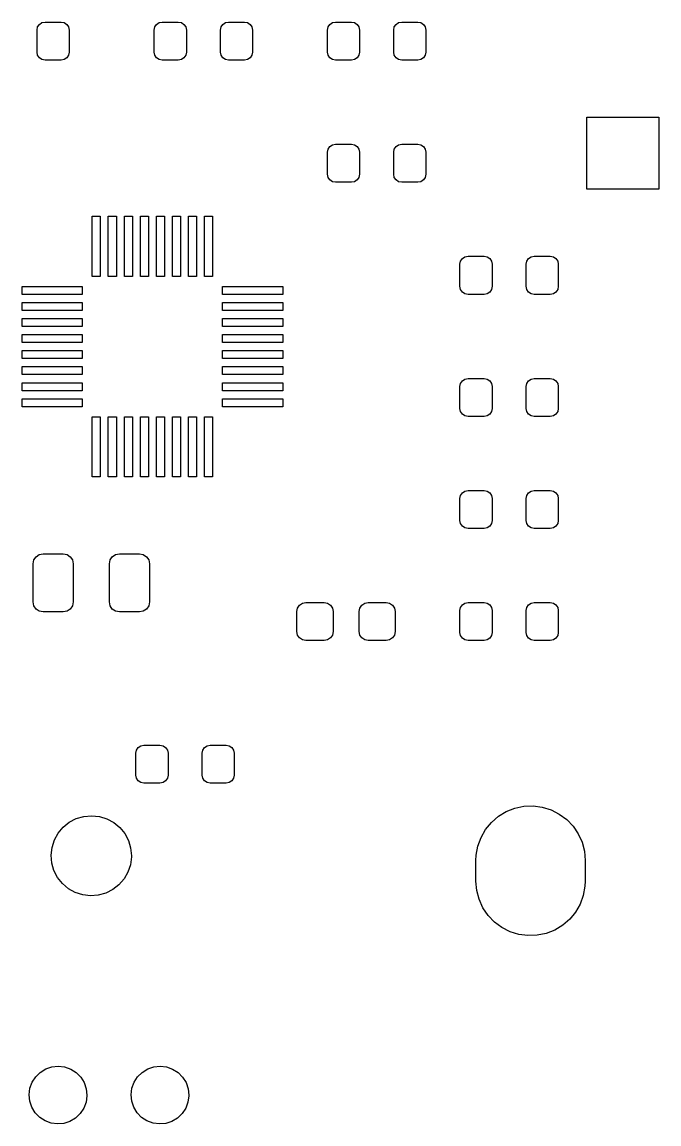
# Model space of a CAD drawing. Extents: x 74 to 207, y -142 to -34.
# Drawn here: x 123.5 to 139.37, y -113.11 to -85.63 of the extents above; entities that cross this region are included whole.
import ezdxf

# ---------------------------------------------------------------- set-up
doc = ezdxf.new("R2010")
doc.units = 0
doc.layers.add('BLACK', color=7, linetype='CONTINUOUS')

msp = doc.modelspace()

# ---------------------------------------------------------------- linework, layer by layer
at = {"layer": 'BLACK', "linetype": 'CONTINUOUS'}
for p, q in [((123.884, -85.7545), (123.928, -85.6896)), ((123.928, -85.6896), (123.992, -85.6462)), ((123.992, -85.6462), (124.069, -85.631)), ((124.069, -85.631), (124.469, -85.631)), ((124.469, -85.631), (124.546, -85.6462)), ((124.546, -85.6462), (124.61, -85.6896)), ((124.61, -85.6896), (124.654, -85.7545)), ((126.806, -85.7545), (126.85, -85.6896)), ((126.85, -85.6896), (126.914, -85.6462)), ((126.914, -85.6462), (126.991, -85.631)), ((126.991, -85.631), (127.391, -85.631)), ((127.391, -85.631), (127.468, -85.6462)), ((127.468, -85.6462), (127.532, -85.6896)), ((127.532, -85.6896), (127.576, -85.7545)), ((128.456, -85.7545), (128.5, -85.6896)), ((128.5, -85.6896), (128.564, -85.6462)), ((128.564, -85.6462), (128.641, -85.631)), ((128.641, -85.631), (129.041, -85.631)), ((129.041, -85.631), (129.118, -85.6462)), ((129.118, -85.6462), (129.182, -85.6896)), ((129.182, -85.6896), (129.226, -85.7545)), ((131.124, -85.7545), (131.168, -85.6896)), ((131.168, -85.6896), (131.232, -85.6462)), ((131.232, -85.6462), (131.309, -85.631)), ((131.309, -85.631), (131.709, -85.631)), ((131.709, -85.631), (131.786, -85.6462)), ((131.786, -85.6462), (131.85, -85.6896)), ((131.85, -85.6896), (131.894, -85.7545)), ((132.774, -85.7545), (132.818, -85.6896)), ((132.818, -85.6896), (132.882, -85.6462)), ((132.882, -85.6462), (132.959, -85.631)), ((132.959, -85.631), (133.359, -85.631)), ((133.359, -85.631), (133.436, -85.6462)), ((133.436, -85.6462), (133.5, -85.6896)), ((133.5, -85.6896), (133.544, -85.7545)), ((123.869, -85.831), (123.884, -85.7545)), ((123.869, -86.381), (123.869, -85.831)), ((124.654, -85.7545), (124.669, -85.831)), ((124.669, -85.831), (124.669, -86.381)), ((126.791, -85.831), (126.806, -85.7545)), ((126.791, -86.381), (126.791, -85.831)), ((127.576, -85.7545), (127.591, -85.831)), ((127.591, -85.831), (127.591, -86.381)), ((128.441, -85.831), (128.456, -85.7545)), ((128.441, -86.381), (128.441, -85.831)), ((129.226, -85.7545), (129.241, -85.831)), ((129.241, -85.831), (129.241, -86.381)), ((131.109, -85.831), (131.124, -85.7545)), ((131.109, -86.381), (131.109, -85.831)), ((131.894, -85.7545), (131.909, -85.831)), ((131.909, -85.831), (131.909, -86.381)), ((132.759, -85.831), (132.774, -85.7545)), ((132.759, -86.381), (132.759, -85.831)), ((133.544, -85.7545), (133.559, -85.831)), ((133.559, -85.831), (133.559, -86.381)), ((123.884, -86.4575), (123.869, -86.381)), ((123.928, -86.5224), (123.884, -86.4575)), ((123.992, -86.5658), (123.928, -86.5224)), ((124.069, -86.581), (123.992, -86.5658)), ((124.546, -86.5658), (124.469, -86.581)), ((124.61, -86.5224), (124.546, -86.5658)), ((124.654, -86.4575), (124.61, -86.5224)), ((124.669, -86.381), (124.654, -86.4575)), ((126.806, -86.4575), (126.791, -86.381)), ((126.85, -86.5224), (126.806, -86.4575)), ((126.914, -86.5658), (126.85, -86.5224)), ((126.991, -86.581), (126.914, -86.5658)), ((127.468, -86.5658), (127.391, -86.581)), ((127.532, -86.5224), (127.468, -86.5658)), ((127.576, -86.4575), (127.532, -86.5224)), ((127.591, -86.381), (127.576, -86.4575)), ((128.456, -86.4575), (128.441, -86.381)), ((128.5, -86.5224), (128.456, -86.4575)), ((128.564, -86.5658), (128.5, -86.5224)), ((128.641, -86.581), (128.564, -86.5658)), ((129.118, -86.5658), (129.041, -86.581)), ((129.182, -86.5224), (129.118, -86.5658)), ((129.226, -86.4575), (129.182, -86.5224)), ((129.241, -86.381), (129.226, -86.4575)), ((131.124, -86.4575), (131.109, -86.381)), ((131.168, -86.5224), (131.124, -86.4575)), ((131.232, -86.5658), (131.168, -86.5224)), ((131.309, -86.581), (131.232, -86.5658)), ((131.786, -86.5658), (131.709, -86.581)), ((131.85, -86.5224), (131.786, -86.5658)), ((131.894, -86.4575), (131.85, -86.5224)), ((131.909, -86.381), (131.894, -86.4575)), ((132.774, -86.4575), (132.759, -86.381)), ((132.818, -86.5224), (132.774, -86.4575)), ((132.882, -86.5658), (132.818, -86.5224)), ((132.959, -86.581), (132.882, -86.5658)), ((133.436, -86.5658), (133.359, -86.581)), ((133.5, -86.5224), (133.436, -86.5658)), ((133.544, -86.4575), (133.5, -86.5224)), ((133.559, -86.381), (133.544, -86.4575)), ((124.469, -86.581), (124.069, -86.581)), ((127.391, -86.581), (126.991, -86.581)), ((129.041, -86.581), (128.641, -86.581)), ((131.709, -86.581), (131.309, -86.581)), ((133.359, -86.581), (132.959, -86.581)), ((137.57, -89.8), (137.57, -88)), ((137.57, -88), (139.37, -88)), ((139.37, -88), (139.37, -89.8)), ((131.124, -88.8025), (131.168, -88.7376)), ((131.168, -88.7376), (131.232, -88.6942)), ((131.232, -88.6942), (131.309, -88.679)), ((131.309, -88.679), (131.709, -88.679)), ((131.709, -88.679), (131.786, -88.6942)), ((131.786, -88.6942), (131.85, -88.7376)), ((131.85, -88.7376), (131.894, -88.8025)), ((132.774, -88.8025), (132.818, -88.7376)), ((132.818, -88.7376), (132.882, -88.6942)), ((132.882, -88.6942), (132.959, -88.679)), ((132.959, -88.679), (133.359, -88.679)), ((133.359, -88.679), (133.436, -88.6942)), ((133.436, -88.6942), (133.5, -88.7376)), ((133.5, -88.7376), (133.544, -88.8025)), ((131.109, -88.879), (131.124, -88.8025)), ((131.109, -89.429), (131.109, -88.879)), ((131.894, -88.8025), (131.909, -88.879)), ((131.909, -88.879), (131.909, -89.429)), ((132.759, -88.879), (132.774, -88.8025)), ((132.759, -89.429), (132.759, -88.879)), ((133.544, -88.8025), (133.559, -88.879)), ((133.559, -88.879), (133.559, -89.429)), ((131.124, -89.5055), (131.109, -89.429)), ((131.168, -89.5704), (131.124, -89.5055)), ((131.232, -89.6138), (131.168, -89.5704)), ((131.85, -89.5704), (131.786, -89.6138)), ((131.894, -89.5055), (131.85, -89.5704)), ((131.909, -89.429), (131.894, -89.5055)), ((132.774, -89.5055), (132.759, -89.429)), ((132.818, -89.5704), (132.774, -89.5055)), ((132.882, -89.6138), (132.818, -89.5704)), ((133.5, -89.5704), (133.436, -89.6138)), ((133.544, -89.5055), (133.5, -89.5704)), ((133.559, -89.429), (133.544, -89.5055)), ((131.309, -89.629), (131.232, -89.6138)), ((131.709, -89.629), (131.309, -89.629)), ((131.786, -89.6138), (131.709, -89.629)), ((132.959, -89.629), (132.882, -89.6138)), ((133.359, -89.629), (132.959, -89.629)), ((133.436, -89.6138), (133.359, -89.629)), ((139.37, -89.8), (137.57, -89.8)), ((125.246, -91.976), (125.246, -90.476)), ((125.246, -90.476), (125.446, -90.476)), ((125.446, -90.476), (125.446, -91.976)), ((125.646, -91.976), (125.646, -90.476)), ((125.646, -90.476), (125.846, -90.476)), ((125.846, -90.476), (125.846, -91.976)), ((126.046, -91.976), (126.046, -90.476)), ((126.046, -90.476), (126.246, -90.476)), ((126.246, -90.476), (126.246, -91.976)), ((126.446, -91.976), (126.446, -90.476)), ((126.446, -90.476), (126.646, -90.476)), ((126.646, -90.476), (126.646, -91.976)), ((126.846, -91.976), (126.846, -90.476)), ((126.846, -90.476), (127.046, -90.476)), ((127.046, -90.476), (127.046, -91.976)), ((127.246, -91.976), (127.246, -90.476)), ((127.246, -90.476), (127.446, -90.476)), ((127.446, -90.476), (127.446, -91.976)), ((127.646, -91.976), (127.646, -90.476)), ((127.646, -90.476), (127.846, -90.476)), ((127.846, -90.476), (127.846, -91.976)), ((128.046, -91.976), (128.046, -90.476)), ((128.046, -90.476), (128.246, -90.476)), ((128.246, -90.476), (128.246, -91.976)), ((134.47, -91.5316), (134.534, -91.4882)), ((134.534, -91.4882), (134.611, -91.473)), ((134.611, -91.473), (135.011, -91.473)), ((135.011, -91.473), (135.088, -91.4882)), ((135.088, -91.4882), (135.152, -91.5316)), ((136.12, -91.5316), (136.184, -91.4882)), ((136.184, -91.4882), (136.261, -91.473)), ((136.261, -91.473), (136.661, -91.473)), ((136.661, -91.473), (136.738, -91.4882)), ((136.738, -91.4882), (136.802, -91.5316)), ((134.411, -91.673), (134.426, -91.5965)), ((134.411, -92.223), (134.411, -91.673)), ((134.426, -91.5965), (134.47, -91.5316)), ((135.152, -91.5316), (135.196, -91.5965)), ((135.196, -91.5965), (135.211, -91.673)), ((135.211, -91.673), (135.211, -92.223)), ((136.061, -91.673), (136.076, -91.5965)), ((136.061, -92.223), (136.061, -91.673)), ((136.076, -91.5965), (136.12, -91.5316)), ((136.802, -91.5316), (136.846, -91.5965)), ((136.846, -91.5965), (136.861, -91.673)), ((136.861, -91.673), (136.861, -92.223)), ((125.446, -91.976), (125.246, -91.976)), ((125.846, -91.976), (125.646, -91.976)), ((126.246, -91.976), (126.046, -91.976)), ((126.646, -91.976), (126.446, -91.976)), ((127.046, -91.976), (126.846, -91.976)), ((127.446, -91.976), (127.246, -91.976)), ((127.846, -91.976), (127.646, -91.976)), ((128.246, -91.976), (128.046, -91.976)), ((123.496, -92.426), (123.496, -92.226)), ((123.496, -92.226), (124.996, -92.226)), ((124.996, -92.226), (124.996, -92.426)), ((128.496, -92.426), (128.496, -92.226)), ((128.496, -92.226), (129.996, -92.226)), ((129.996, -92.226), (129.996, -92.426)), ((134.426, -92.2995), (134.411, -92.223)), ((134.47, -92.3644), (134.426, -92.2995)), ((135.196, -92.2995), (135.152, -92.3644)), ((135.211, -92.223), (135.196, -92.2995)), ((136.076, -92.2995), (136.061, -92.223)), ((136.12, -92.3644), (136.076, -92.2995)), ((136.846, -92.2995), (136.802, -92.3644)), ((136.861, -92.223), (136.846, -92.2995)), ((124.996, -92.426), (123.496, -92.426)), ((129.996, -92.426), (128.496, -92.426)), ((134.534, -92.4078), (134.47, -92.3644)), ((134.611, -92.423), (134.534, -92.4078)), ((135.011, -92.423), (134.611, -92.423)), ((135.088, -92.4078), (135.011, -92.423)), ((135.152, -92.3644), (135.088, -92.4078)), ((136.184, -92.4078), (136.12, -92.3644)), ((136.261, -92.423), (136.184, -92.4078)), ((136.661, -92.423), (136.261, -92.423)), ((136.738, -92.4078), (136.661, -92.423)), ((136.802, -92.3644), (136.738, -92.4078)), ((123.496, -92.826), (123.496, -92.626)), ((123.496, -92.626), (124.996, -92.626)), ((124.996, -92.826), (123.496, -92.826)), ((124.996, -92.626), (124.996, -92.826)), ((128.496, -92.826), (128.496, -92.626)), ((128.496, -92.626), (129.996, -92.626)), ((129.996, -92.826), (128.496, -92.826)), ((129.996, -92.626), (129.996, -92.826)), ((123.496, -93.226), (123.496, -93.026)), ((123.496, -93.026), (124.996, -93.026)), ((124.996, -93.026), (124.996, -93.226)), ((128.496, -93.226), (128.496, -93.026)), ((128.496, -93.026), (129.996, -93.026)), ((129.996, -93.026), (129.996, -93.226)), ((124.996, -93.226), (123.496, -93.226)), ((123.496, -93.626), (123.496, -93.426)), ((123.496, -93.426), (124.996, -93.426)), ((124.996, -93.426), (124.996, -93.626)), ((129.996, -93.226), (128.496, -93.226)), ((128.496, -93.626), (128.496, -93.426)), ((128.496, -93.426), (129.996, -93.426)), ((129.996, -93.426), (129.996, -93.626)), ((124.996, -93.626), (123.496, -93.626)), ((129.996, -93.626), (128.496, -93.626)), ((123.496, -94.026), (123.496, -93.826)), ((123.496, -93.826), (124.996, -93.826)), ((124.996, -93.826), (124.996, -94.026)), ((128.496, -94.026), (128.496, -93.826)), ((128.496, -93.826), (129.996, -93.826)), ((129.996, -93.826), (129.996, -94.026)), ((124.996, -94.026), (123.496, -94.026)), ((123.496, -94.426), (123.496, -94.226)), ((123.496, -94.226), (124.996, -94.226)), ((124.996, -94.226), (124.996, -94.426)), ((129.996, -94.026), (128.496, -94.026)), ((128.496, -94.426), (128.496, -94.226)), ((128.496, -94.226), (129.996, -94.226)), ((129.996, -94.226), (129.996, -94.426)), ((124.996, -94.426), (123.496, -94.426)), ((129.996, -94.426), (128.496, -94.426)), ((134.47, -94.5796), (134.534, -94.5362)), ((134.534, -94.5362), (134.611, -94.521)), ((134.611, -94.521), (135.011, -94.521)), ((135.011, -94.521), (135.088, -94.5362)), ((135.088, -94.5362), (135.152, -94.5796)), ((136.12, -94.5796), (136.184, -94.5362)), ((136.184, -94.5362), (136.261, -94.521)), ((136.261, -94.521), (136.661, -94.521)), ((136.661, -94.521), (136.738, -94.5362)), ((136.738, -94.5362), (136.802, -94.5796)), ((123.496, -94.826), (123.496, -94.626)), ((123.496, -94.626), (124.996, -94.626)), ((124.996, -94.626), (124.996, -94.826)), ((128.496, -94.826), (128.496, -94.626)), ((128.496, -94.626), (129.996, -94.626)), ((129.996, -94.626), (129.996, -94.826)), ((134.411, -94.721), (134.426, -94.6445)), ((134.411, -95.271), (134.411, -94.721)), ((134.426, -94.6445), (134.47, -94.5796)), ((135.152, -94.5796), (135.196, -94.6445)), ((135.196, -94.6445), (135.211, -94.721)), ((135.211, -94.721), (135.211, -95.271)), ((136.061, -94.721), (136.076, -94.6445)), ((136.061, -95.271), (136.061, -94.721)), ((136.076, -94.6445), (136.12, -94.5796)), ((136.802, -94.5796), (136.846, -94.6445)), ((136.846, -94.6445), (136.861, -94.721)), ((136.861, -94.721), (136.861, -95.271)), ((124.996, -94.826), (123.496, -94.826)), ((123.496, -95.226), (123.496, -95.026)), ((123.496, -95.026), (124.996, -95.026)), ((124.996, -95.026), (124.996, -95.226)), ((129.996, -94.826), (128.496, -94.826)), ((128.496, -95.226), (128.496, -95.026)), ((128.496, -95.026), (129.996, -95.026)), ((129.996, -95.026), (129.996, -95.226)), ((124.996, -95.226), (123.496, -95.226)), ((129.996, -95.226), (128.496, -95.226)), ((134.426, -95.3475), (134.411, -95.271)), ((134.47, -95.4124), (134.426, -95.3475)), ((135.196, -95.3475), (135.152, -95.4124)), ((135.211, -95.271), (135.196, -95.3475)), ((136.076, -95.3475), (136.061, -95.271)), ((136.12, -95.4124), (136.076, -95.3475)), ((136.846, -95.3475), (136.802, -95.4124)), ((136.861, -95.271), (136.846, -95.3475)), ((125.246, -96.976), (125.246, -95.476)), ((125.246, -95.476), (125.446, -95.476)), ((125.446, -95.476), (125.446, -96.976)), ((125.646, -96.976), (125.646, -95.476)), ((125.646, -95.476), (125.846, -95.476)), ((125.846, -95.476), (125.846, -96.976)), ((126.046, -96.976), (126.046, -95.476)), ((126.046, -95.476), (126.246, -95.476)), ((126.246, -95.476), (126.246, -96.976)), ((126.446, -96.976), (126.446, -95.476)), ((126.446, -95.476), (126.646, -95.476)), ((126.646, -95.476), (126.646, -96.976)), ((126.846, -96.976), (126.846, -95.476)), ((126.846, -95.476), (127.046, -95.476)), ((127.046, -95.476), (127.046, -96.976)), ((127.246, -96.976), (127.246, -95.476)), ((127.246, -95.476), (127.446, -95.476)), ((127.446, -95.476), (127.446, -96.976)), ((127.646, -96.976), (127.646, -95.476)), ((127.646, -95.476), (127.846, -95.476)), ((127.846, -95.476), (127.846, -96.976)), ((128.046, -96.976), (128.046, -95.476)), ((128.046, -95.476), (128.246, -95.476)), ((128.246, -95.476), (128.246, -96.976)), ((134.534, -95.4558), (134.47, -95.4124)), ((134.611, -95.471), (134.534, -95.4558)), ((135.011, -95.471), (134.611, -95.471)), ((135.088, -95.4558), (135.011, -95.471)), ((135.152, -95.4124), (135.088, -95.4558)), ((136.184, -95.4558), (136.12, -95.4124)), ((136.261, -95.471), (136.184, -95.4558)), ((136.661, -95.471), (136.261, -95.471)), ((136.738, -95.4558), (136.661, -95.471)), ((136.802, -95.4124), (136.738, -95.4558)), ((125.446, -96.976), (125.246, -96.976)), ((125.846, -96.976), (125.646, -96.976)), ((126.246, -96.976), (126.046, -96.976)), ((126.646, -96.976), (126.446, -96.976)), ((127.046, -96.976), (126.846, -96.976)), ((127.446, -96.976), (127.246, -96.976)), ((127.846, -96.976), (127.646, -96.976)), ((128.246, -96.976), (128.046, -96.976)), ((134.411, -97.515), (134.426, -97.4385)), ((134.411, -98.065), (134.411, -97.515)), ((134.426, -97.4385), (134.47, -97.3736)), ((134.47, -97.3736), (134.534, -97.3302)), ((134.534, -97.3302), (134.611, -97.315)), ((134.611, -97.315), (135.011, -97.315)), ((135.011, -97.315), (135.088, -97.3302)), ((135.088, -97.3302), (135.152, -97.3736)), ((135.152, -97.3736), (135.196, -97.4385)), ((135.196, -97.4385), (135.211, -97.515)), ((135.211, -97.515), (135.211, -98.065)), ((136.061, -97.515), (136.076, -97.4385)), ((136.061, -98.065), (136.061, -97.515)), ((136.076, -97.4385), (136.12, -97.3736)), ((136.12, -97.3736), (136.184, -97.3302)), ((136.184, -97.3302), (136.261, -97.315)), ((136.261, -97.315), (136.661, -97.315)), ((136.661, -97.315), (136.738, -97.3302)), ((136.738, -97.3302), (136.802, -97.3736)), ((136.802, -97.3736), (136.846, -97.4385)), ((136.846, -97.4385), (136.861, -97.515)), ((136.861, -97.515), (136.861, -98.065)), ((134.426, -98.1415), (134.411, -98.065)), ((135.211, -98.065), (135.196, -98.1415)), ((136.076, -98.1415), (136.061, -98.065)), ((136.861, -98.065), (136.846, -98.1415)), ((134.47, -98.2064), (134.426, -98.1415)), ((134.534, -98.2498), (134.47, -98.2064)), ((134.611, -98.265), (134.534, -98.2498)), ((135.011, -98.265), (134.611, -98.265)), ((135.088, -98.2498), (135.011, -98.265)), ((135.152, -98.2064), (135.088, -98.2498)), ((135.196, -98.1415), (135.152, -98.2064)), ((136.12, -98.2064), (136.076, -98.1415)), ((136.184, -98.2498), (136.12, -98.2064)), ((136.261, -98.265), (136.184, -98.2498)), ((136.661, -98.265), (136.261, -98.265)), ((136.738, -98.2498), (136.661, -98.265)), ((136.802, -98.2064), (136.738, -98.2498)), ((136.846, -98.1415), (136.802, -98.2064)), ((123.845, -98.967), (123.926, -98.9128)), ((123.926, -98.9128), (124.022, -98.8938)), ((124.022, -98.8938), (124.522, -98.8938)), ((124.522, -98.8938), (124.618, -98.9128)), ((124.618, -98.9128), (124.699, -98.967)), ((125.745, -98.967), (125.826, -98.9128)), ((125.826, -98.9128), (125.922, -98.8938)), ((125.922, -98.8938), (126.422, -98.8938)), ((126.422, -98.8938), (126.518, -98.9128)), ((126.518, -98.9128), (126.599, -98.967)), ((123.772, -99.1438), (123.791, -99.0481)), ((123.772, -100.094), (123.772, -99.1438)), ((123.791, -99.0481), (123.845, -98.967)), ((124.699, -98.967), (124.753, -99.0481)), ((124.753, -99.0481), (124.772, -99.1438)), ((124.772, -99.1438), (124.772, -100.094)), ((125.672, -99.1438), (125.691, -99.0481)), ((125.672, -100.094), (125.672, -99.1438)), ((125.691, -99.0481), (125.745, -98.967)), ((126.599, -98.967), (126.653, -99.0481)), ((126.653, -99.0481), (126.672, -99.1438)), ((126.672, -99.1438), (126.672, -100.094)), ((123.791, -100.189), (123.772, -100.094)), ((123.845, -100.271), (123.791, -100.189)), ((123.926, -100.325), (123.845, -100.271)), ((124.699, -100.271), (124.618, -100.325)), ((124.753, -100.189), (124.699, -100.271)), ((124.772, -100.094), (124.753, -100.189)), ((125.691, -100.189), (125.672, -100.094)), ((125.745, -100.271), (125.691, -100.189)), ((125.826, -100.325), (125.745, -100.271)), ((126.599, -100.271), (126.518, -100.325)), ((126.653, -100.189), (126.599, -100.271)), ((126.672, -100.094), (126.653, -100.189)), ((130.347, -100.334), (130.364, -100.248)), ((130.364, -100.248), (130.413, -100.175)), ((130.413, -100.175), (130.486, -100.126)), ((130.486, -100.126), (130.572, -100.109)), ((130.572, -100.109), (131.022, -100.109)), ((131.022, -100.109), (131.108, -100.126)), ((131.108, -100.126), (131.181, -100.175)), ((131.181, -100.175), (131.23, -100.248)), ((131.23, -100.248), (131.247, -100.334)), ((131.897, -100.334), (131.914, -100.248)), ((131.914, -100.248), (131.963, -100.175)), ((131.963, -100.175), (132.036, -100.126)), ((132.036, -100.126), (132.122, -100.109)), ((132.122, -100.109), (132.572, -100.109)), ((132.572, -100.109), (132.658, -100.126)), ((132.658, -100.126), (132.731, -100.175)), ((132.731, -100.175), (132.78, -100.248)), ((132.78, -100.248), (132.797, -100.334)), ((134.411, -100.309), (134.426, -100.232)), ((134.411, -100.859), (134.411, -100.309)), ((134.426, -100.232), (134.47, -100.168)), ((134.47, -100.168), (134.534, -100.124)), ((134.534, -100.124), (134.611, -100.109)), ((134.611, -100.109), (135.011, -100.109)), ((135.011, -100.109), (135.088, -100.124)), ((135.088, -100.124), (135.152, -100.168)), ((135.152, -100.168), (135.196, -100.232)), ((135.196, -100.232), (135.211, -100.309)), ((135.211, -100.309), (135.211, -100.859)), ((136.061, -100.309), (136.076, -100.232)), ((136.061, -100.859), (136.061, -100.309)), ((136.076, -100.232), (136.12, -100.168)), ((136.12, -100.168), (136.184, -100.124)), ((136.184, -100.124), (136.261, -100.109)), ((136.261, -100.109), (136.661, -100.109)), ((136.661, -100.109), (136.738, -100.124)), ((136.738, -100.124), (136.802, -100.168)), ((136.802, -100.168), (136.846, -100.232)), ((136.846, -100.232), (136.861, -100.309)), ((136.861, -100.309), (136.861, -100.859)), ((124.022, -100.344), (123.926, -100.325)), ((124.522, -100.344), (124.022, -100.344)), ((124.618, -100.325), (124.522, -100.344)), ((125.922, -100.344), (125.826, -100.325)), ((126.422, -100.344), (125.922, -100.344)), ((126.518, -100.325), (126.422, -100.344)), ((130.347, -100.834), (130.347, -100.334)), ((131.247, -100.334), (131.247, -100.834)), ((131.897, -100.834), (131.897, -100.334)), ((132.797, -100.334), (132.797, -100.834)), ((130.364, -100.92), (130.347, -100.834)), ((131.247, -100.834), (131.23, -100.92)), ((131.914, -100.92), (131.897, -100.834)), ((132.797, -100.834), (132.78, -100.92)), ((134.426, -100.936), (134.411, -100.859)), ((135.211, -100.859), (135.196, -100.936)), ((136.076, -100.936), (136.061, -100.859)), ((136.861, -100.859), (136.846, -100.936)), ((130.413, -100.993), (130.364, -100.92)), ((130.486, -101.042), (130.413, -100.993)), ((130.572, -101.059), (130.486, -101.042)), ((131.022, -101.059), (130.572, -101.059)), ((131.108, -101.042), (131.022, -101.059)), ((131.181, -100.993), (131.108, -101.042)), ((131.23, -100.92), (131.181, -100.993)), ((131.963, -100.993), (131.914, -100.92)), ((132.036, -101.042), (131.963, -100.993)), ((132.122, -101.059), (132.036, -101.042)), ((132.572, -101.059), (132.122, -101.059)), ((132.658, -101.042), (132.572, -101.059)), ((132.731, -100.993), (132.658, -101.042)), ((132.78, -100.92), (132.731, -100.993)), ((134.47, -101), (134.426, -100.936)), ((134.534, -101.044), (134.47, -101)), ((134.611, -101.059), (134.534, -101.044)), ((135.011, -101.059), (134.611, -101.059)), ((135.088, -101.044), (135.011, -101.059)), ((135.152, -101), (135.088, -101.044)), ((135.196, -100.936), (135.152, -101)), ((136.12, -101), (136.076, -100.936)), ((136.184, -101.044), (136.12, -101)), ((136.261, -101.059), (136.184, -101.044)), ((136.661, -101.059), (136.261, -101.059)), ((136.738, -101.044), (136.661, -101.059)), ((136.802, -101), (136.738, -101.044)), ((136.846, -100.936), (136.802, -101)), ((126.334, -103.865), (126.349, -103.788)), ((126.334, -104.415), (126.334, -103.865)), ((126.349, -103.788), (126.392, -103.724)), ((126.392, -103.724), (126.457, -103.68)), ((126.457, -103.68), (126.534, -103.665)), ((126.534, -103.665), (126.934, -103.665)), ((126.934, -103.665), (127.01, -103.68)), ((127.01, -103.68), (127.075, -103.724)), ((127.075, -103.724), (127.119, -103.788)), ((127.119, -103.788), (127.134, -103.865)), ((127.134, -103.865), (127.134, -104.415)), ((127.984, -103.865), (127.999, -103.788)), ((127.984, -104.415), (127.984, -103.865)), ((127.999, -103.788), (128.042, -103.724)), ((128.042, -103.724), (128.107, -103.68)), ((128.107, -103.68), (128.184, -103.665)), ((128.184, -103.665), (128.584, -103.665)), ((128.584, -103.665), (128.66, -103.68)), ((128.66, -103.68), (128.725, -103.724)), ((128.725, -103.724), (128.769, -103.788)), ((128.769, -103.788), (128.784, -103.865)), ((128.784, -103.865), (128.784, -104.415)), ((126.349, -104.492), (126.334, -104.415)), ((127.134, -104.415), (127.119, -104.492)), ((127.999, -104.492), (127.984, -104.415)), ((128.784, -104.415), (128.769, -104.492)), ((126.392, -104.556), (126.349, -104.492)), ((126.457, -104.6), (126.392, -104.556)), ((126.534, -104.615), (126.457, -104.6)), ((126.934, -104.615), (126.534, -104.615)), ((127.01, -104.6), (126.934, -104.615)), ((127.075, -104.556), (127.01, -104.6)), ((127.119, -104.492), (127.075, -104.556)), ((128.042, -104.556), (127.999, -104.492)), ((128.107, -104.6), (128.042, -104.556)), ((128.184, -104.615), (128.107, -104.6)), ((128.584, -104.615), (128.184, -104.615)), ((128.66, -104.6), (128.584, -104.615)), ((128.725, -104.556), (128.66, -104.6)), ((128.769, -104.492), (128.725, -104.556)), ((135.565, -105.322), (135.779, -105.237)), ((135.779, -105.237), (136.004, -105.19)), ((136.004, -105.19), (136.234, -105.182)), ((136.234, -105.182), (136.462, -105.212)), ((136.462, -105.212), (136.682, -105.28)), ((124.674, -105.589), (124.847, -105.499)), ((124.847, -105.499), (125.035, -105.444)), ((125.035, -105.444), (125.229, -105.426)), ((125.229, -105.426), (125.423, -105.446)), ((125.423, -105.446), (125.61, -105.504)), ((125.61, -105.504), (125.781, -105.597)), ((135.195, -105.592), (135.369, -105.441)), ((135.369, -105.441), (135.565, -105.322)), ((136.682, -105.28), (136.887, -105.384)), ((136.887, -105.384), (137.071, -105.521)), ((137.071, -105.521), (137.23, -105.688)), ((124.397, -105.861), (124.522, -105.712)), ((124.522, -105.712), (124.674, -105.589)), ((125.781, -105.597), (125.932, -105.721)), ((125.932, -105.721), (126.055, -105.873)), ((134.935, -105.97), (135.049, -105.77)), ((135.049, -105.77), (135.195, -105.592)), ((137.23, -105.688), (137.358, -105.879)), ((124.244, -106.218), (124.303, -106.032)), ((124.303, -106.032), (124.397, -105.861)), ((126.055, -105.873), (126.147, -106.045)), ((126.147, -106.045), (126.203, -106.232)), ((134.857, -106.186), (134.935, -105.97)), ((137.358, -105.879), (137.453, -106.088)), ((137.453, -106.088), (137.511, -106.311)), ((124.222, -106.412), (124.244, -106.218)), ((126.203, -106.232), (126.222, -106.426)), ((134.816, -106.412), (134.857, -106.186)), ((137.511, -106.311), (137.53, -106.54)), ((124.238, -106.607), (124.222, -106.412)), ((124.292, -106.794), (124.238, -106.607)), ((126.222, -106.454), (126.197, -106.648)), ((126.222, -106.426), (126.222, -106.454)), ((134.81, -106.54), (134.816, -106.412)), ((134.81, -107.06), (134.81, -106.54)), ((137.53, -106.54), (137.53, -107.06)), ((124.381, -106.968), (124.292, -106.794)), ((126.136, -106.833), (126.039, -107.002)), ((126.197, -106.648), (126.136, -106.833)), ((124.503, -107.121), (124.381, -106.968)), ((124.651, -107.247), (124.503, -107.121)), ((125.912, -107.15), (125.758, -107.27)), ((126.039, -107.002), (125.912, -107.15)), ((134.829, -107.289), (134.81, -107.06)), ((137.53, -107.06), (137.524, -107.188)), ((124.822, -107.342), (124.651, -107.247)), ((125.007, -107.403), (124.822, -107.342)), ((125.201, -107.426), (125.007, -107.403)), ((125.396, -107.411), (125.201, -107.426)), ((125.584, -107.358), (125.396, -107.411)), ((125.758, -107.27), (125.584, -107.358)), ((134.887, -107.512), (134.829, -107.289)), ((137.483, -107.414), (137.405, -107.63)), ((137.524, -107.188), (137.483, -107.414)), ((134.982, -107.721), (134.887, -107.512)), ((135.11, -107.912), (134.982, -107.721)), ((137.405, -107.63), (137.291, -107.83)), ((135.269, -108.079), (135.11, -107.912)), ((137.145, -108.008), (136.971, -108.159)), ((137.291, -107.83), (137.145, -108.008)), ((135.453, -108.216), (135.269, -108.079)), ((135.658, -108.32), (135.453, -108.216)), ((136.775, -108.278), (136.561, -108.363)), ((136.971, -108.159), (136.775, -108.278)), ((135.878, -108.388), (135.658, -108.32)), ((136.106, -108.418), (135.878, -108.388)), ((136.336, -108.41), (136.106, -108.418)), ((136.561, -108.363), (136.336, -108.41)), ((123.836, -111.94), (123.951, -111.828)), ((123.951, -111.828), (124.087, -111.744)), ((124.087, -111.744), (124.239, -111.692)), ((124.239, -111.692), (124.399, -111.675)), ((124.399, -111.675), (124.558, -111.694)), ((124.558, -111.694), (124.709, -111.748)), ((124.709, -111.748), (124.845, -111.834)), ((124.845, -111.834), (124.958, -111.948)), ((126.376, -111.94), (126.491, -111.828)), ((126.491, -111.828), (126.627, -111.744)), ((126.627, -111.744), (126.779, -111.692)), ((126.779, -111.692), (126.939, -111.675)), ((126.939, -111.675), (127.098, -111.694)), ((127.098, -111.694), (127.249, -111.748)), ((127.249, -111.748), (127.385, -111.834)), ((127.385, -111.834), (127.498, -111.948)), ((123.694, -112.226), (123.749, -112.075)), ((123.749, -112.075), (123.836, -111.94)), ((124.958, -111.948), (125.043, -112.084)), ((125.043, -112.084), (125.096, -112.235)), ((126.234, -112.226), (126.289, -112.075)), ((126.289, -112.075), (126.376, -111.94)), ((127.498, -111.948), (127.583, -112.084)), ((127.583, -112.084), (127.636, -112.235)), ((123.674, -112.385), (123.694, -112.226)), ((123.69, -112.545), (123.674, -112.385)), ((125.096, -112.235), (125.114, -112.395)), ((125.114, -112.395), (125.114, -112.415)), ((126.214, -112.385), (126.234, -112.226)), ((126.23, -112.545), (126.214, -112.385)), ((127.636, -112.235), (127.654, -112.395)), ((127.654, -112.395), (127.654, -112.415)), ((123.74, -112.697), (123.69, -112.545)), ((125.091, -112.574), (125.034, -112.724)), ((125.114, -112.415), (125.091, -112.574)), ((126.28, -112.697), (126.23, -112.545)), ((127.631, -112.574), (127.574, -112.724)), ((127.654, -112.415), (127.631, -112.574)), ((123.823, -112.834), (123.74, -112.697)), ((123.935, -112.95), (123.823, -112.834)), ((124.069, -113.038), (123.935, -112.95)), ((124.945, -112.858), (124.829, -112.969)), ((125.034, -112.724), (124.945, -112.858)), ((126.363, -112.834), (126.28, -112.697)), ((126.475, -112.95), (126.363, -112.834)), ((126.609, -113.038), (126.475, -112.95)), ((127.485, -112.858), (127.369, -112.969)), ((127.574, -112.724), (127.485, -112.858)), ((124.22, -113.094), (124.069, -113.038)), ((124.379, -113.115), (124.22, -113.094)), ((124.539, -113.1), (124.379, -113.115)), ((124.691, -113.051), (124.539, -113.1)), ((124.829, -112.969), (124.691, -113.051)), ((126.76, -113.094), (126.609, -113.038)), ((126.919, -113.115), (126.76, -113.094)), ((127.079, -113.1), (126.919, -113.115)), ((127.231, -113.051), (127.079, -113.1)), ((127.369, -112.969), (127.231, -113.051))]:
    msp.add_line(p, q, dxfattribs=at)

doc.saveas('drawing.dxf')
